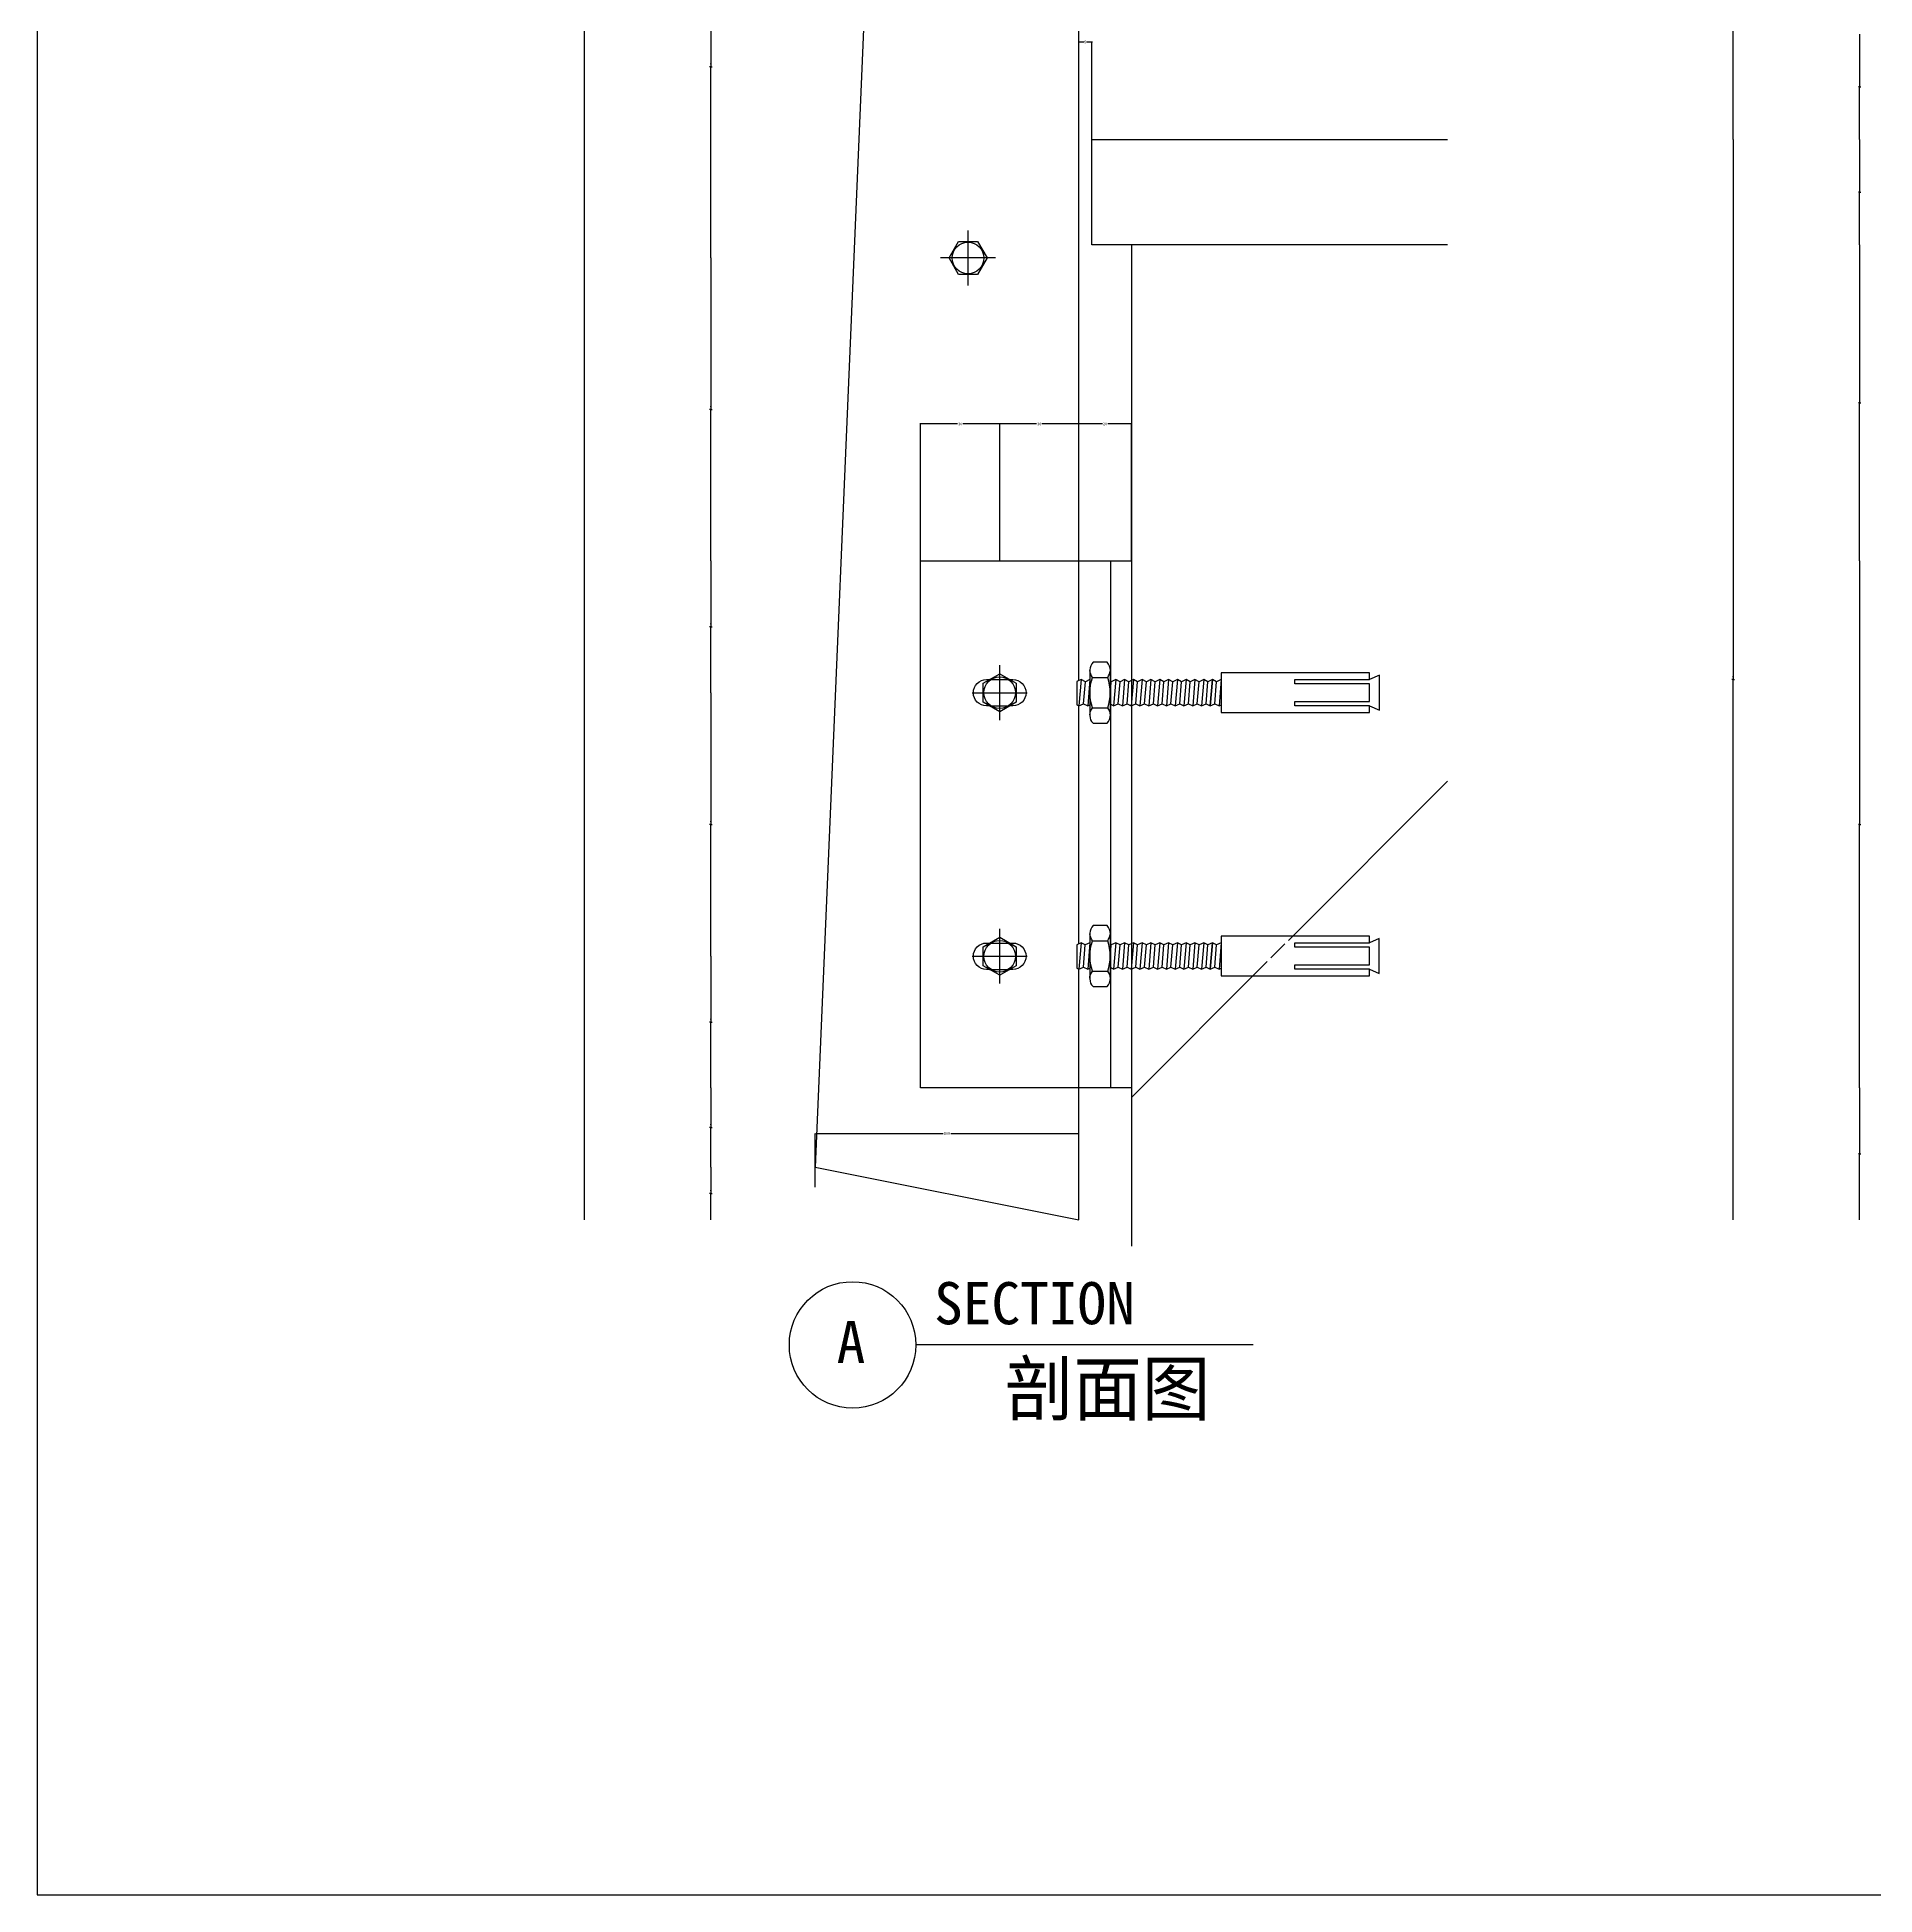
# Model space of a CAD drawing. Header units: metres. Extents: x 6299 to 8198, y -54 to 2210.
# Drawn here: x 6299 to 6996, y -54 to 651 of the extents above; entities that cross this region are included whole.
import ezdxf

# ---------------------------------------------------------------- set-up
doc = ezdxf.new("R2010")
doc.units = ezdxf.units.M
for name, color, linetype in [('3', 3, 'Continuous'), ('4', 4, 'Continuous'), ('7', 7, 'Continuous'), ('BH', 3, 'Continuous'), ('DIM', 3, 'Continuous'), ('TEXT', 3, 'Continuous')]:
    doc.layers.add(name, color=color, linetype=linetype)
doc.dimstyles.get("Standard").update_dxf_attribs({"dimtxt": 2.5, "dimasz": 2.5, "dimexe": 1.25, "dimexo": 0.625, "dimtad": 1, "dimcen": 2.5, "dimazin": 3, "dimtfac": 1, "dimtmove": 0, "dimatfit": 3})

# ---------------------------------------------------------------- blocks, each defined once
blk = doc.blocks.new('*D4')
for p, q in [((6942.58, 1512), (6942.58, 1062)), ((6942.33, 1062), (6942.08, 1062)), ((6942.58, 612), (6942.58, 1062)), ((6942.58, 1062), (6942.58, 1062)), ((6942.83, 1062), (6943.08, 1062))]:
    blk.add_line(p, q)
at = {"layer": 'Defpoints'}
for p in [(6942.58, 1512), (6942.58, 1062), (6942.58, 612)]:
    blk.add_point(p, dxfattribs=at)
at = {"layer": 'DIM', "insert": (6942.58, 1063.125), "char_height": 1, "attachment_point": 5}
blk.add_mtext('0', dxfattribs=at)
blk = doc.blocks.new('*D5')
for p, q in [((6506.6, 1512), (6506.6, 857)), ((6506.35, 857), (6506.1, 857)), ((6506.6, 202), (6506.6, 857)), ((6506.6, 857), (6506.6, 857)), ((6506.85, 857), (6507.1, 857))]:
    blk.add_line(p, q)
at = {"layer": 'Defpoints'}
for p in [(6506.6, 1512), (6506.6, 857), (6506.6, 202)]:
    blk.add_point(p, dxfattribs=at)
at = {"layer": 'DIM', "insert": (6506.6, 858.125), "char_height": 1, "attachment_point": 5}
blk.add_mtext('0', dxfattribs=at)
blk = doc.blocks.new('*D6')
for p, q in [((6703.21, 504), (6693.96, 504)), ((6694.21, 452), (6694.21, 504)), ((6714.46, 504), (6705.21, 504)), ((6714.21, 452), (6714.21, 504))]:
    blk.add_line(p, q)
at = {"layer": 'Defpoints'}
for p in [(6714.21, 504), (6694.21, 452), (6714.21, 452)]:
    blk.add_point(p, dxfattribs=at)
at = {"layer": 'DIM', "insert": (6704.21, 504), "char_height": 1, "attachment_point": 5}
blk.add_mtext('20', dxfattribs=at)
blk = doc.blocks.new('*D7')
for p, q in [((6554.6, 567), (6554.6, 509.5)), ((6554.35, 509.5), (6554.1, 509.5)), ((6554.6, 452), (6554.6, 509.5)), ((6554.6, 509.5), (6554.6, 509.5)), ((6554.85, 509.5), (6555.1, 509.5))]:
    blk.add_line(p, q)
at = {"layer": 'Defpoints'}
for p in [(6554.6, 567), (6554.6, 509.5), (6554.6, 452)]:
    blk.add_point(p, dxfattribs=at)
at = {"layer": 'DIM', "insert": (6554.6, 510.625), "char_height": 1, "attachment_point": 5}
blk.add_mtext('0', dxfattribs=at)
blk = doc.blocks.new('*D8')
for p, q in [((6678.21, 504), (6663.96, 504)), ((6664.21, 452), (6664.21, 504)), ((6694.46, 504), (6680.21, 504)), ((6694.21, 452), (6694.21, 504))]:
    blk.add_line(p, q)
at = {"layer": 'Defpoints'}
for p in [(6694.21, 504), (6664.21, 452), (6694.21, 452)]:
    blk.add_point(p, dxfattribs=at)
at = {"layer": 'DIM', "insert": (6679.21, 504), "char_height": 1, "attachment_point": 5}
blk.add_mtext('30', dxfattribs=at)
blk = doc.blocks.new('*D9')
for p, q in [((6648.21, 504), (6633.96, 504)), ((6634.21, 452), (6634.21, 504)), ((6664.46, 504), (6650.21, 504)), ((6664.21, 452), (6664.21, 504))]:
    blk.add_line(p, q)
at = {"layer": 'Defpoints'}
for p in [(6664.21, 504), (6634.21, 452), (6664.21, 452)]:
    blk.add_point(p, dxfattribs=at)
at = {"layer": 'DIM', "insert": (6649.21, 504), "char_height": 1, "attachment_point": 5}
blk.add_mtext('30', dxfattribs=at)
blk = doc.blocks.new('*D10')
for p, q in [((6990.58, 572), (6990.58, 512)), ((6990.33, 512), (6990.08, 512)), ((6990.58, 452), (6990.58, 512)), ((6990.58, 512), (6990.58, 512)), ((6990.83, 512), (6991.08, 512))]:
    blk.add_line(p, q)
at = {"layer": 'Defpoints'}
for p in [(6990.58, 572), (6990.58, 512), (6990.58, 452)]:
    blk.add_point(p, dxfattribs=at)
at = {"layer": 'DIM', "insert": (6990.58, 513.125), "char_height": 1, "attachment_point": 5}
blk.add_mtext('0', dxfattribs=at)
blk = doc.blocks.new('*D11')
for p, q in [((6942.58, 612), (6942.58, 407)), ((6942.33, 407), (6942.08, 407)), ((6942.58, 202), (6942.58, 407)), ((6942.58, 407), (6942.58, 407)), ((6942.83, 407), (6943.08, 407))]:
    blk.add_line(p, q)
at = {"layer": 'Defpoints'}
for p in [(6942.58, 612), (6942.58, 407), (6942.58, 202)]:
    blk.add_point(p, dxfattribs=at)
at = {"layer": 'DIM', "insert": (6942.58, 408.125), "char_height": 1, "attachment_point": 5}
blk.add_mtext('0', dxfattribs=at)
blk = doc.blocks.new('*D12')
for p, q in [((6594.21, 214.39), (6594.21, 234.76)), ((6594.46, 234.76), (6642.71, 234.76)), ((6645.71, 234.76), (6693.96, 234.76)), ((6694.21, 214.39), (6694.21, 234.76))]:
    blk.add_line(p, q)
at = {"layer": 'Defpoints'}
for p in [(6594.21, 234.76), (6594.21, 214.39), (6694.21, 214.39)]:
    blk.add_point(p, dxfattribs=at)
at = {"layer": 'DIM', "insert": (6644.21, 234.76), "char_height": 1, "attachment_point": 5}
blk.add_mtext('100', dxfattribs=at)
blk = doc.blocks.new('*D13')
for p, q in [((6554.6, 302), (6554.6, 277)), ((6554.35, 277), (6554.1, 277)), ((6554.6, 252), (6554.6, 277)), ((6554.6, 277), (6554.6, 277)), ((6554.85, 277), (6555.1, 277))]:
    blk.add_line(p, q)
at = {"layer": 'Defpoints'}
for p in [(6554.6, 302), (6554.6, 277), (6554.6, 252)]:
    blk.add_point(p, dxfattribs=at)
at = {"layer": 'DIM', "insert": (6554.6, 278.125), "char_height": 1, "attachment_point": 5}
blk.add_mtext('0', dxfattribs=at)
blk = doc.blocks.new('*D14')
for p, q in [((6554.6, 222), (6554.6, 212)), ((6554.35, 212), (6554.1, 212)), ((6554.6, 202), (6554.6, 212)), ((6554.6, 212), (6554.6, 212)), ((6554.85, 212), (6555.1, 212))]:
    blk.add_line(p, q)
at = {"layer": 'Defpoints'}
for p in [(6554.6, 222), (6554.6, 212), (6554.6, 202)]:
    blk.add_point(p, dxfattribs=at)
at = {"layer": 'DIM', "insert": (6554.6, 213.125), "char_height": 1, "attachment_point": 5}
blk.add_mtext('0', dxfattribs=at)
blk = doc.blocks.new('*D15')
for p, q in [((6554.6, 252), (6554.6, 237)), ((6554.35, 237), (6554.1, 237)), ((6554.6, 222), (6554.6, 237)), ((6554.6, 237), (6554.6, 237)), ((6554.85, 237), (6555.1, 237))]:
    blk.add_line(p, q)
at = {"layer": 'Defpoints'}
for p in [(6554.6, 252), (6554.6, 237), (6554.6, 222)]:
    blk.add_point(p, dxfattribs=at)
at = {"layer": 'DIM', "insert": (6554.6, 238.125), "char_height": 1, "attachment_point": 5}
blk.add_mtext('0', dxfattribs=at)
blk = doc.blocks.new('*D16')
for p, q in [((6554.6, 452), (6554.6, 427)), ((6554.35, 427), (6554.1, 427)), ((6554.6, 402), (6554.6, 427)), ((6554.6, 427), (6554.6, 427)), ((6554.85, 427), (6555.1, 427))]:
    blk.add_line(p, q)
at = {"layer": 'Defpoints'}
for p in [(6554.6, 452), (6554.6, 427), (6554.6, 402)]:
    blk.add_point(p, dxfattribs=at)
at = {"layer": 'DIM', "insert": (6554.6, 428.125), "char_height": 1, "attachment_point": 5}
blk.add_mtext('0', dxfattribs=at)
blk = doc.blocks.new('*D17')
for p, q in [((6554.6, 402), (6554.6, 352)), ((6554.35, 352), (6554.1, 352)), ((6554.6, 302), (6554.6, 352)), ((6554.6, 352), (6554.6, 352)), ((6554.85, 352), (6555.1, 352))]:
    blk.add_line(p, q)
at = {"layer": 'Defpoints'}
for p in [(6554.6, 402), (6554.6, 352), (6554.6, 302)]:
    blk.add_point(p, dxfattribs=at)
at = {"layer": 'DIM', "insert": (6554.6, 353.125), "char_height": 1, "attachment_point": 5}
blk.add_mtext('0', dxfattribs=at)
blk = doc.blocks.new('*D18')
for p, q in [((6990.58, 452), (6990.58, 352)), ((6990.33, 352), (6990.08, 352)), ((6990.58, 252), (6990.58, 352)), ((6990.58, 352), (6990.58, 352)), ((6990.83, 352), (6991.08, 352))]:
    blk.add_line(p, q)
at = {"layer": 'Defpoints'}
for p in [(6990.58, 452), (6990.58, 352), (6990.58, 252)]:
    blk.add_point(p, dxfattribs=at)
at = {"layer": 'DIM', "insert": (6990.58, 353.125), "char_height": 1, "attachment_point": 5}
blk.add_mtext('0', dxfattribs=at)
blk = doc.blocks.new('*D19')
for p, q in [((6990.58, 252), (6990.58, 227)), ((6990.33, 227), (6990.08, 227)), ((6990.58, 202), (6990.58, 227)), ((6990.58, 227), (6990.58, 227)), ((6990.83, 227), (6991.08, 227))]:
    blk.add_line(p, q)
at = {"layer": 'Defpoints'}
for p in [(6990.58, 252), (6990.58, 227), (6990.58, 202)]:
    blk.add_point(p, dxfattribs=at)
at = {"layer": 'DIM', "insert": (6990.58, 228.125), "char_height": 1, "attachment_point": 5}
blk.add_mtext('0', dxfattribs=at)
blk = doc.blocks.new('*D23')
for p, q in [((6554.6, 712), (6554.6, 639.5)), ((6554.35, 639.5), (6554.1, 639.5)), ((6554.6, 567), (6554.6, 639.5)), ((6554.6, 639.5), (6554.6, 639.5)), ((6554.85, 639.5), (6555.1, 639.5))]:
    blk.add_line(p, q)
at = {"layer": 'Defpoints'}
for p in [(6554.6, 712), (6554.6, 639.5), (6554.6, 567)]:
    blk.add_point(p, dxfattribs=at)
at = {"layer": 'DIM', "insert": (6554.6, 640.625), "char_height": 1, "attachment_point": 5}
blk.add_mtext('0', dxfattribs=at)
blk = doc.blocks.new('*D24')
for p, q in [((6696.21, 648.96), (6693.96, 648.96)), ((6694.21, 610.25), (6694.21, 648.96)), ((6699.46, 648.96), (6697.21, 648.96)), ((6699.21, 610.25), (6699.21, 648.96))]:
    blk.add_line(p, q)
at = {"layer": 'Defpoints'}
for p in [(6699.21, 648.96), (6694.21, 610.25), (6699.21, 610.25)]:
    blk.add_point(p, dxfattribs=at)
at = {"layer": 'DIM', "insert": (6696.71, 648.96), "char_height": 1, "attachment_point": 5}
blk.add_mtext('5', dxfattribs=at)
blk = doc.blocks.new('*D25')
for p, q in [((6990.58, 652), (6990.58, 632)), ((6990.33, 632), (6990.08, 632)), ((6990.58, 612), (6990.58, 632)), ((6990.58, 632), (6990.58, 632)), ((6990.83, 632), (6991.08, 632))]:
    blk.add_line(p, q)
at = {"layer": 'Defpoints'}
for p in [(6990.58, 652), (6990.58, 632), (6990.58, 612)]:
    blk.add_point(p, dxfattribs=at)
at = {"layer": 'DIM', "insert": (6990.58, 633.125), "char_height": 1, "attachment_point": 5}
blk.add_mtext('0', dxfattribs=at)
blk = doc.blocks.new('*D26')
for p, q in [((6990.58, 612), (6990.58, 592)), ((6990.33, 592), (6990.08, 592)), ((6990.58, 572), (6990.58, 592)), ((6990.58, 592), (6990.58, 592)), ((6990.83, 592), (6991.08, 592))]:
    blk.add_line(p, q)
at = {"layer": 'Defpoints'}
for p in [(6990.58, 612), (6990.58, 592), (6990.58, 572)]:
    blk.add_point(p, dxfattribs=at)
at = {"layer": 'DIM', "insert": (6990.58, 593.125), "char_height": 1, "attachment_point": 5}
blk.add_mtext('0', dxfattribs=at)

msp = doc.modelspace()

# ---------------------------------------------------------------- hatches: boundary and pattern name
at = {"layer": 'BH'}
h = msp.add_hatch(dxfattribs=at)
h.set_pattern_fill('ANSI31', scale=160)
h.paths.add_polyline_path([(6714.21, 452), (6714.21, 572), (6834.21, 572), (6834.21, 192), (6714.21, 192), (6714.21, 300.45), (6714.61, 300.63), (6715.88, 300), (6717.28, 300.63), (6718.55, 300), (6719.94, 300.63), (6721.21, 300), (6722.61, 300.63), (6723.88, 300), (6725.28, 300.63), (6726.55, 300), (6727.94, 300.63), (6729.21, 300), (6730.61, 300.63), (6731.88, 300), (6733.28, 300.63), (6734.55, 300), (6735.94, 300.63), (6737.21, 300), (6738.61, 300.63), (6739.88, 300), (6741.28, 300.63), (6742.55, 300), (6743.21, 300.3), (6743.21, 298), (6788.21, 298), (6788.21, 300), (6791.21, 298.67), (6791.21, 309.33), (6788.21, 308), (6788.21, 310), (6743.21, 310), (6743.21, 308), (6741.82, 307.36), (6740.55, 308), (6739.15, 307.36), (6737.88, 308), (6736.48, 307.36), (6735.21, 308), (6733.82, 307.36), (6732.55, 308), (6731.15, 307.36), (6729.88, 308), (6728.48, 307.36), (6727.21, 308), (6725.82, 307.36), (6724.55, 308), (6723.15, 307.36), (6721.88, 308), (6720.48, 307.36), (6719.21, 308), (6717.82, 307.36), (6716.55, 308), (6715.15, 307.36), (6714.21, 307.83), (6714.21, 396.45), (6714.61, 396.63), (6715.88, 396), (6717.28, 396.63), (6718.55, 396), (6719.94, 396.63), (6721.21, 396), (6722.61, 396.63), (6723.88, 396), (6725.28, 396.63), (6726.55, 396), (6727.94, 396.63), (6729.21, 396), (6730.61, 396.63), (6731.88, 396), (6733.28, 396.63), (6734.55, 396), (6735.94, 396.63), (6737.21, 396), (6738.61, 396.63), (6739.88, 396), (6741.28, 396.63), (6742.55, 396), (6743.21, 396.3), (6743.21, 394), (6788.21, 394), (6788.21, 396), (6791.21, 394.67), (6791.21, 405.33), (6788.21, 404), (6788.21, 406), (6743.21, 406), (6743.21, 404), (6741.82, 403.36), (6740.55, 404), (6739.15, 403.36), (6737.88, 404), (6736.48, 403.36), (6735.21, 404), (6733.82, 403.36), (6732.55, 404), (6731.15, 403.36), (6729.88, 404), (6728.48, 403.36), (6727.21, 404), (6725.82, 403.36), (6724.55, 404), (6723.15, 403.36), (6721.88, 404), (6720.48, 403.36), (6719.21, 404), (6717.82, 403.36), (6716.55, 404), (6715.15, 403.36), (6714.21, 403.83)])
h.paths.add_polyline_path([(6743.21, 404), (6743.21, 406), (6788.21, 406), (6788.21, 404), (6765.55, 404), (6765.55, 402.67), (6788.21, 402.67), (6788.21, 397.33), (6765.55, 397.33), (6765.55, 396), (6788.21, 396), (6788.21, 394), (6743.21, 394), (6743.21, 396.3)])
h.paths.add_polyline_path([(6743.21, 308), (6743.21, 310), (6788.21, 310), (6788.21, 308), (6765.55, 308), (6765.55, 306.67), (6788.21, 306.67), (6788.21, 301.33), (6765.55, 301.33), (6765.55, 300), (6788.21, 300), (6788.21, 298), (6743.21, 298), (6743.21, 300.3)])
h = msp.add_hatch(dxfattribs=at)
h.set_pattern_fill('AR-CONC', scale=12)
h.paths.add_polyline_path([(6714.21, 452), (6714.21, 572), (6834.21, 572), (6834.21, 192), (6714.21, 192), (6714.21, 300.45), (6714.61, 300.63), (6715.88, 300), (6717.28, 300.63), (6718.55, 300), (6719.94, 300.63), (6721.21, 300), (6722.61, 300.63), (6723.88, 300), (6725.28, 300.63), (6726.55, 300), (6727.94, 300.63), (6729.21, 300), (6730.61, 300.63), (6731.88, 300), (6733.28, 300.63), (6734.55, 300), (6735.94, 300.63), (6737.21, 300), (6738.61, 300.63), (6739.88, 300), (6741.28, 300.63), (6742.55, 300), (6743.21, 300.3), (6743.21, 298), (6788.21, 298), (6788.21, 300), (6791.21, 298.67), (6791.21, 309.33), (6788.21, 308), (6788.21, 310), (6743.21, 310), (6743.21, 308), (6741.82, 307.36), (6740.55, 308), (6739.15, 307.36), (6737.88, 308), (6736.48, 307.36), (6735.21, 308), (6733.82, 307.36), (6732.55, 308), (6731.15, 307.36), (6729.88, 308), (6728.48, 307.36), (6727.21, 308), (6725.82, 307.36), (6724.55, 308), (6723.15, 307.36), (6721.88, 308), (6720.48, 307.36), (6719.21, 308), (6717.82, 307.36), (6716.55, 308), (6715.15, 307.36), (6714.21, 307.83), (6714.21, 396.45), (6714.61, 396.63), (6715.88, 396), (6717.28, 396.63), (6718.55, 396), (6719.94, 396.63), (6721.21, 396), (6722.61, 396.63), (6723.88, 396), (6725.28, 396.63), (6726.55, 396), (6727.94, 396.63), (6729.21, 396), (6730.61, 396.63), (6731.88, 396), (6733.28, 396.63), (6734.55, 396), (6735.94, 396.63), (6737.21, 396), (6738.61, 396.63), (6739.88, 396), (6741.28, 396.63), (6742.55, 396), (6743.21, 396.3), (6743.21, 394), (6788.21, 394), (6788.21, 396), (6791.21, 394.67), (6791.21, 405.33), (6788.21, 404), (6788.21, 406), (6743.21, 406), (6743.21, 404), (6741.82, 403.36), (6740.55, 404), (6739.15, 403.36), (6737.88, 404), (6736.48, 403.36), (6735.21, 404), (6733.82, 403.36), (6732.55, 404), (6731.15, 403.36), (6729.88, 404), (6728.48, 403.36), (6727.21, 404), (6725.82, 403.36), (6724.55, 404), (6723.15, 403.36), (6721.88, 404), (6720.48, 403.36), (6719.21, 404), (6717.82, 403.36), (6716.55, 404), (6715.15, 403.36), (6714.21, 403.83)])
h.paths.add_polyline_path([(6743.21, 404), (6743.21, 406), (6788.21, 406), (6788.21, 404), (6765.55, 404), (6765.55, 402.67), (6788.21, 402.67), (6788.21, 397.33), (6765.55, 397.33), (6765.55, 396), (6788.21, 396), (6788.21, 394), (6743.21, 394), (6743.21, 396.3)])
h.paths.add_polyline_path([(6743.21, 308), (6743.21, 310), (6788.21, 310), (6788.21, 308), (6765.55, 308), (6765.55, 306.67), (6788.21, 306.67), (6788.21, 301.33), (6765.55, 301.33), (6765.55, 300), (6788.21, 300), (6788.21, 298), (6743.21, 298), (6743.21, 300.3)])

# ---------------------------------------------------------------- linework, layer by layer
at = {"layer": '3'}
for p, q in [((6652.21, 556.6), (6652.21, 577.4)), ((6662.61, 567), (6641.81, 567)), ((6664.21, 391.6), (6664.21, 412.4)), ((6706.21, 393.56), (6706.21, 410.44)), ((6653.81, 402), (6674.61, 402)), ((6659.21, 407), (6660.39, 407)), ((6660.39, 407), (6668.02, 407)), ((6668.02, 407), (6669.21, 407)), ((6695.13, 407), (6693.46, 406.24)), ((6695.13, 407), (6694.3, 397)), ((6696.04, 397.79), (6696.72, 406.2)), ((6698.46, 407), (6697.63, 397)), ((6698.46, 407), (6698.46, 397.38)), ((6699.46, 407.77), (6705.21, 407.77)), ((6706.21, 406.37), (6706.21, 397.62)), ((6706.55, 406.2), (6706.21, 406.37)), ((6706.21, 401.95), (6706.55, 406.2)), ((6708.3, 407), (6707.46, 397)), ((6709.21, 397.79), (6709.88, 406.2)), ((6709.21, 397.79), (6709.88, 406.2)), ((6711.63, 407), (6710.8, 397)), ((6712.54, 397.79), (6713.22, 406.2)), ((6714.96, 407), (6714.13, 397)), ((6715.88, 397.79), (6716.55, 406.2)), ((6718.3, 407), (6717.46, 397)), ((6719.21, 397.79), (6719.88, 406.2)), ((6721.63, 407), (6720.8, 397)), ((6722.54, 397.79), (6723.22, 406.2)), ((6724.96, 407), (6724.13, 397)), ((6725.88, 397.79), (6726.55, 406.2)), ((6728.3, 407), (6727.46, 397)), ((6729.21, 397.79), (6729.88, 406.2)), ((6731.63, 407), (6730.8, 397)), ((6732.54, 397.79), (6733.22, 406.2)), ((6734.96, 407), (6734.13, 397)), ((6735.88, 397.79), (6736.55, 406.2)), ((6738.3, 407), (6737.46, 397)), ((6739.21, 397.79), (6739.88, 406.2)), ((6741.63, 407), (6740.8, 397)), ((6742.54, 397.79), (6743.22, 406.2)), ((6744.96, 407), (6744.13, 397)), ((6744.13, 397), (6744.96, 407)), ((6745.88, 397.79), (6746.55, 406.2)), ((6748.3, 407), (6747.46, 397)), ((6748.3, 407), (6748.3, 397.38)), ((6660.39, 397), (6668.02, 397)), ((6699.46, 396.22), (6705.21, 396.22)), ((6707.46, 397), (6706.21, 397.62)), ((6664.21, 291.6), (6664.21, 312.4)), ((6706.21, 293.61), (6706.21, 310.49)), ((6659.21, 307), (6660.39, 307)), ((6660.39, 307), (6668.02, 307)), ((6668.02, 307), (6669.21, 307)), ((6695.13, 307.05), (6693.46, 306.29)), ((6695.13, 307.05), (6694.29, 297.05)), ((6696.04, 297.85), (6696.71, 306.26)), ((6698.46, 307.05), (6697.63, 297.05)), ((6698.46, 307.05), (6698.46, 297.43)), ((6699.46, 307.83), (6705.21, 307.83)), ((6706.55, 306.26), (6706.21, 306.43)), ((6706.21, 306.43), (6706.21, 297.68)), ((6706.21, 302), (6706.55, 306.26)), ((6708.29, 307.05), (6707.46, 297.05)), ((6709.21, 297.85), (6709.88, 306.26)), ((6709.21, 297.85), (6709.88, 306.26)), ((6711.63, 307.05), (6710.79, 297.05)), ((6712.54, 297.85), (6713.21, 306.26)), ((6714.96, 307.05), (6714.13, 297.05)), ((6715.87, 297.85), (6716.55, 306.26)), ((6718.29, 307.05), (6717.46, 297.05)), ((6719.21, 297.85), (6719.88, 306.26)), ((6721.63, 307.05), (6720.79, 297.05)), ((6722.54, 297.85), (6723.21, 306.26)), ((6724.96, 307.05), (6724.13, 297.05)), ((6725.87, 297.85), (6726.55, 306.26)), ((6728.29, 307.05), (6727.46, 297.05)), ((6729.21, 297.85), (6729.88, 306.26)), ((6731.63, 307.05), (6730.79, 297.05)), ((6732.54, 297.85), (6733.21, 306.26)), ((6734.96, 307.05), (6734.13, 297.05)), ((6735.87, 297.85), (6736.55, 306.26)), ((6738.29, 307.05), (6737.46, 297.05)), ((6739.21, 297.85), (6739.88, 306.26)), ((6741.63, 307.05), (6740.79, 297.05)), ((6742.54, 297.85), (6743.21, 306.26)), ((6744.13, 297.05), (6744.96, 307.05)), ((6744.96, 307.05), (6744.13, 297.05)), ((6745.87, 297.85), (6746.55, 306.26)), ((6748.29, 307.05), (6747.46, 297.05)), ((6748.29, 307.05), (6748.29, 297.43)), ((6653.8, 302), (6674.61, 302)), ((6660.39, 297), (6668.02, 297)), ((6699.46, 296.28), (6705.21, 296.28)), ((6707.46, 297.05), (6706.21, 297.68))]:
    msp.add_line(p, q, dxfattribs=at)
for points in [[(6696.21, 252), (6634.21, 252), (6634.21, 452), (6694.21, 452)], [(6714.21, 452), (6714.21, 452), (6714.21, 252), (6714.21, 252)], [(6709.21, 397.79), (6710.8, 397), (6712.54, 397.79), (6714.13, 397), (6715.88, 397.79), (6717.46, 397), (6719.21, 397.79), (6720.8, 397), (6722.54, 397.79), (6724.13, 397), (6725.88, 397.79), (6727.46, 397), (6729.21, 397.79), (6730.8, 397), (6732.54, 397.79), (6734.13, 397), (6735.88, 397.79), (6737.46, 397), (6739.21, 397.79), (6740.8, 397), (6742.54, 397.79), (6744.13, 397), (6745.88, 397.79), (6747.46, 397), (6748.3, 397.38), (6748.3, 394.5), (6804.55, 394.5), (6804.55, 397), (6808.3, 395.33), (6808.3, 408.66), (6804.55, 407), (6804.55, 409.5), (6748.3, 409.5), (6748.3, 407), (6746.55, 406.2), (6744.96, 407), (6743.22, 406.2), (6741.63, 407), (6739.88, 406.2), (6738.3, 407), (6736.55, 406.2), (6734.96, 407), (6733.22, 406.2), (6731.63, 407), (6729.88, 406.2), (6728.3, 407), (6726.55, 406.2), (6724.96, 407), (6723.22, 406.2), (6721.63, 407), (6719.88, 406.2), (6718.3, 407), (6716.55, 406.2), (6714.96, 407), (6713.22, 406.2), (6711.63, 407), (6709.88, 406.2)], [(6709.88, 406.2), (6709.88, 406.2), (6708.3, 407), (6706.55, 406.2)], [(6804.55, 397), (6776.21, 397), (6776.21, 398.66), (6804.55, 398.66), (6804.55, 405.33), (6776.21, 405.33), (6776.21, 407), (6804.55, 407)], [(6707.46, 397), (6709.21, 397.79)], [(6709.88, 306.26), (6709.88, 306.26), (6708.29, 307.05), (6706.55, 306.26)], [(6709.21, 297.85), (6710.79, 297.05), (6712.54, 297.85), (6714.13, 297.05), (6715.87, 297.85), (6717.46, 297.05), (6719.21, 297.85), (6720.79, 297.05), (6722.54, 297.85), (6724.13, 297.05), (6725.87, 297.85), (6727.46, 297.05), (6729.21, 297.85), (6730.79, 297.05), (6732.54, 297.85), (6734.13, 297.05), (6735.87, 297.85), (6737.46, 297.05), (6739.21, 297.85), (6740.79, 297.05), (6742.54, 297.85), (6744.13, 297.05), (6745.87, 297.85), (6747.46, 297.05), (6748.29, 297.43), (6748.29, 294.55), (6804.54, 294.55), (6804.54, 297.05), (6808.29, 295.39), (6808.29, 308.72), (6804.54, 307.05), (6804.54, 309.55), (6748.29, 309.55), (6748.29, 307.05), (6746.55, 306.26), (6744.96, 307.05), (6743.21, 306.26), (6741.63, 307.05), (6739.88, 306.26), (6738.29, 307.05), (6736.55, 306.26), (6734.96, 307.05), (6733.21, 306.26), (6731.63, 307.05), (6729.88, 306.26), (6728.29, 307.05), (6726.55, 306.26), (6724.96, 307.05), (6723.21, 306.26), (6721.63, 307.05), (6719.88, 306.26), (6718.29, 307.05), (6716.55, 306.26), (6714.96, 307.05), (6713.21, 306.26), (6711.63, 307.05), (6709.88, 306.26)], [(6804.54, 297.05), (6776.21, 297.05), (6776.21, 298.72), (6804.54, 298.72), (6804.54, 305.39), (6776.21, 305.39), (6776.21, 307.05), (6804.54, 307.05)], [(6707.46, 297.05), (6709.21, 297.85)]]:
    msp.add_lwpolyline(points, dxfattribs=at)
for points in [[(6698.46, 393.56, -0.22), (6699.46, 396.22, -0.17), (6699.46, 407.77, -0.1), (6698.46, 410.44)], [(6706.21, 393.56, 0.22), (6705.21, 396.22, 0.17), (6705.21, 407.77, 0.1), (6706.21, 410.44)], [(6660.39, 397), (6659.21, 397, -1), (6659.21, 407)], [(6669.21, 407, -1), (6669.21, 397), (6668.02, 397)], [(6698.46, 293.61, -0.22), (6699.46, 296.28, -0.17), (6699.46, 307.83, -0.1), (6698.46, 310.49)], [(6706.21, 293.61, 0.22), (6705.21, 296.28, 0.17), (6705.21, 307.83, 0.1), (6706.21, 310.49)], [(6660.39, 297), (6659.21, 297, -1), (6659.21, 307)], [(6669.21, 307, -1), (6669.21, 297), (6668.02, 297)]]:
    msp.add_lwpolyline(points, format="xyb", dxfattribs=at)
for centre in [(6652.21, 567), (6664.21, 402), (6664.21, 302)]:
    msp.add_circle(centre, 6, dxfattribs=at)
at = {"layer": '4'}
for p, q in [((6644.21, 1402), (6594.21, 222)), ((6694.21, 406.58), (6694.21, 1352)), ((6694.21, 406.58), (6694.21, 1352)), ((6706.21, 452), (6706.21, 252)), ((6694.21, 306.63), (6694.21, 397.04)), ((6694.21, 308.59), (6694.21, 395.05)), ((6694.21, 202), (6694.21, 297.09)), ((6694.21, 202), (6694.21, 297.09)), ((6594.21, 222), (6694.21, 202))]:
    msp.add_line(p, q, dxfattribs=at)
for points in [[(6834.21, 572), (6699.21, 572), (6699.21, 612), (6699.21, 612), (6834.21, 612)], [(6714.21, 572), (6714.21, 192)], [(6694.21, 452), (6714.21, 452)], [(6714.21, 252), (6696.21, 252)]]:
    msp.add_lwpolyline(points, dxfattribs=at)
at = {"layer": '7'}
msp.add_line((6699.21, 602), (6699.21, 602), dxfattribs=at)
for points in [[(6659.41, 567), (6655.81, 560.76), (6648.61, 560.76), (6645.01, 567), (6648.61, 573.24), (6655.81, 573.24)], [(6664.21, 394.8), (6657.97, 398.4), (6657.97, 405.6), (6664.21, 409.2), (6670.45, 405.6), (6670.45, 398.4)], [(6664.21, 294.8), (6657.97, 298.4), (6657.97, 305.6), (6664.21, 309.2), (6670.44, 305.6), (6670.44, 298.4)]]:
    msp.add_lwpolyline(points, close=True, dxfattribs=at)
msp.add_lwpolyline([(6694.21, 452), (6714.21, 452)], dxfattribs=at)
for points in [[(6706.21, 410.44, 0.2), (6705.04, 413.54), (6699.63, 413.54, 0.2), (6698.46, 410.69), (6698.46, 407), (6696.72, 406.2), (6695.13, 407), (6693.46, 406.24), (6693.46, 397.41), (6694.3, 397), (6696.04, 397.79), (6697.63, 397), (6698.46, 397.38), (6698.46, 393.31, 0.23), (6699.63, 390.45), (6705.04, 390.45, 0.19), (6706.21, 393.56)], [(6706.21, 310.49, 0.2), (6705.04, 313.6), (6699.63, 313.6, 0.2), (6698.46, 310.74), (6698.46, 307.05), (6696.71, 306.26), (6695.13, 307.05), (6693.46, 306.29), (6693.46, 297.47), (6694.29, 297.05), (6696.04, 297.85), (6697.63, 297.05), (6698.46, 297.43), (6698.46, 293.36, 0.23), (6699.63, 290.5), (6705.04, 290.5, 0.19), (6706.21, 293.61)]]:
    msp.add_lwpolyline(points, format="xyb", dxfattribs=at)
at = {"layer": 'DEFPOINTS'}
msp.add_lwpolyline([(6298.92, -54.23), (7986.92, -54.23), (7986.92, 2209.77), (6298.92, 2209.77)], close=True, dxfattribs=at)
at = {"layer": 'TEXT'}
msp.add_line((6760.38, 154.48), (6632.38, 154.48), dxfattribs=at)
msp.add_circle((6608.38, 154.48), 24, dxfattribs=at)

# ---------------------------------------------------------------- texts
for s, height, p in [('SECTION', 16, (6639.31, 162.32)), ('A', 16, (6602.33, 147.61)), ('剖面图', 20, (6666.14, 127.88))]:
    msp.add_text(s, height=height, dxfattribs=at).set_placement(p)

# ---------------------------------------------------------------- dimensions: what is measured, and where the dimension line sits
at = {"layer": 'DIM'}
for base, p1, p2, picture, middle in [((6506.6, 857), (6506.6, 202), (6506.6, 1512), '*D5', (6506.6, 858.125)), ((6942.58, 1062), (6942.58, 612), (6942.58, 1512), '*D4', (6942.58, 1063.125)), ((6554.6, 639.5), (6554.6, 567), (6554.6, 712), '*D23', (6554.6, 640.625)), ((6699.21, 648.96), (6699.21, 610.25), (6694.21, 610.25), '*D24', (6696.71, 648.96)), ((6990.58, 632), (6990.58, 612), (6990.58, 652), '*D25', (6990.58, 633.125)), ((6942.58, 407), (6942.58, 202), (6942.58, 612), '*D11', (6942.58, 408.125)), ((6990.58, 592), (6990.58, 572), (6990.58, 612), '*D26', (6990.58, 593.125)), ((6990.58, 512), (6990.58, 452), (6990.58, 572), '*D10', (6990.58, 513.125)), ((6554.6, 509.5), (6554.6, 452), (6554.6, 567), '*D7', (6554.6, 510.625)), ((6664.21, 504), (6664.21, 452), (6634.21, 452), '*D9', (6649.21, 504)), ((6694.21, 504), (6694.21, 452), (6664.21, 452), '*D8', (6679.21, 504)), ((6714.21, 504), (6714.21, 452), (6694.21, 452), '*D6', (6704.21, 504)), ((6554.6, 427), (6554.6, 402), (6554.6, 452), '*D16', (6554.6, 428.125)), ((6990.58, 352), (6990.58, 252), (6990.58, 452), '*D18', (6990.58, 353.125)), ((6554.6, 352), (6554.6, 302), (6554.6, 402), '*D17', (6554.6, 353.125)), ((6554.6, 277), (6554.6, 252), (6554.6, 302), '*D13', (6554.6, 278.125)), ((6554.6, 237), (6554.6, 222), (6554.6, 252), '*D15', (6554.6, 238.125)), ((6990.58, 227), (6990.58, 202), (6990.58, 252), '*D19', (6990.58, 228.125)), ((6594.21, 234.76), (6594.21, 214.39), (6694.21, 214.39), '*D12', (6644.21, 234.76)), ((6554.6, 212), (6554.6, 202), (6554.6, 222), '*D14', (6554.6, 213.125))]:
    dim = msp.add_linear_dim(base=base, p1=p1, p2=p2, dimstyle='Standard', dxfattribs=at)
    dim.commit()
    dim.dimension.update_dxf_attribs({"geometry": picture, "text_midpoint": middle})

doc.saveas('drawing.dxf')
